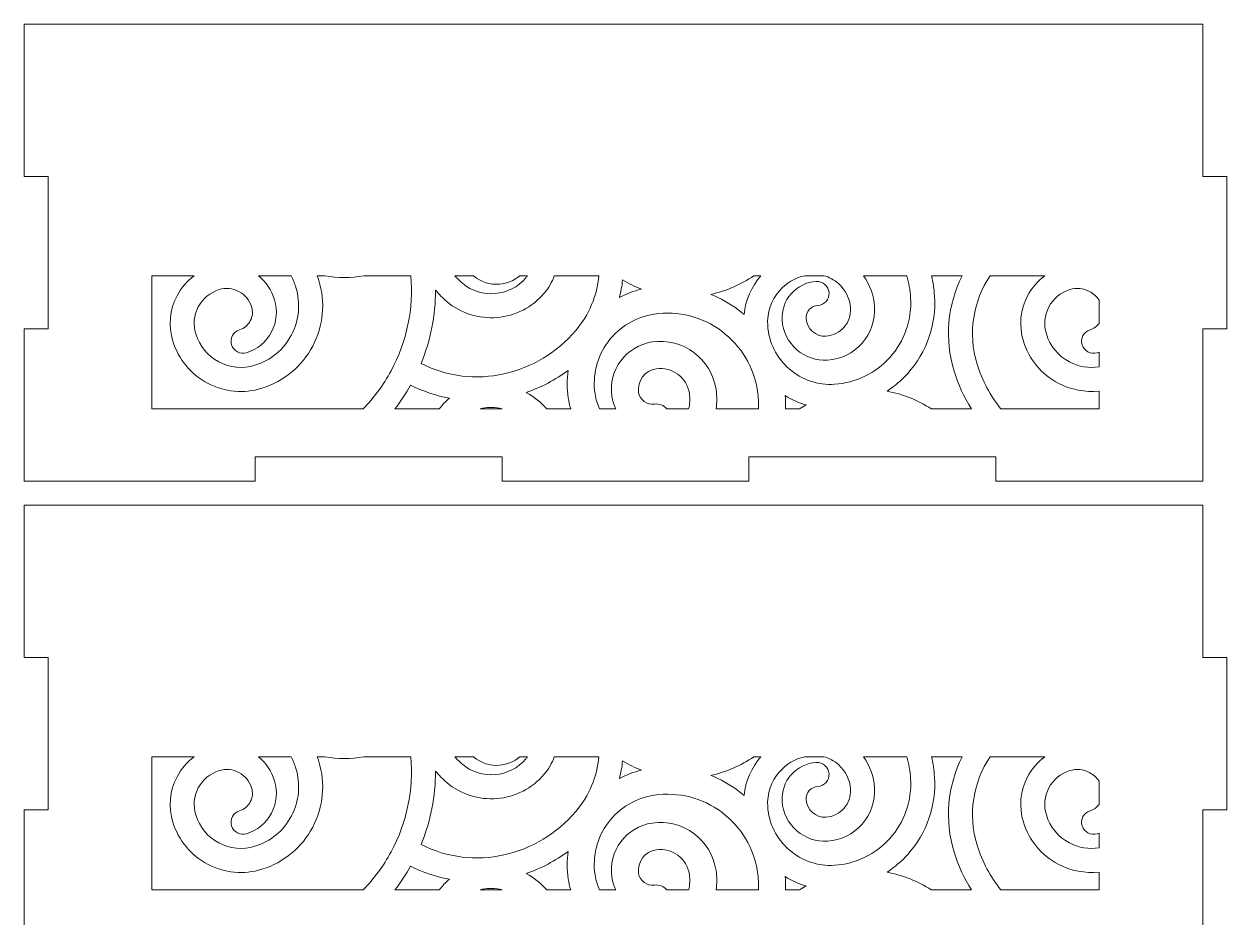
# Model space of a CAD drawing. Header units: millimetres. Extents: x 961 to 1271, y -165 to 165.
# Drawn here: x 1120.7 to 1270.7, y -6.5 to 105 of the extents above; entities that cross this region are included whole.
import ezdxf

# ---------------------------------------------------------------- set-up
doc = ezdxf.new("R2010")
doc.units = ezdxf.units.MM
doc.header["$MEASUREMENT"] = 0
doc.layers.add('Camada 1', color=7, linetype='Continuous')

msp = doc.modelspace()

# ---------------------------------------------------------------- linework, layer by layer
at = {"layer": 'Camada 1', "color": 250, "lineweight": 20}
for points, knots in [([(1180.3065, 48), (1180.3065, 48), (1211.1065, 48), (1211.1065, 48), (1211.1065, 48), (1211.1065, 48), (1211.1065, 51), (1211.1065, 51), (1211.1065, 51), (1211.1065, 51), (1241.9065, 51), (1241.9065, 51), (1241.9065, 51), (1241.9065, 51), (1241.9065, 48), (1241.9065, 48), (1241.9065, 48), (1241.9065, 48), (1267.7065, 48), (1267.7065, 48), (1267.7065, 48), (1267.7065, 48), (1267.7065, 67), (1267.7065, 67), (1267.7065, 67), (1267.7065, 67), (1270.7069, 67), (1270.7069, 67), (1270.7069, 67), (1270.7069, 67), (1270.7069, 86), (1270.7069, 86), (1270.7069, 86), (1270.7069, 86), (1267.7065, 86), (1267.7065, 86), (1267.7065, 86), (1267.7065, 86), (1267.7065, 105), (1267.7065, 105), (1267.7065, 105), (1267.7065, 105), (1120.7061, 105), (1120.7061, 105), (1120.7061, 105), (1120.7061, 105), (1120.7061, 86), (1120.7061, 86), (1120.7061, 86), (1120.7061, 86), (1123.7065, 86), (1123.7065, 86), (1123.7065, 86), (1123.7065, 86), (1123.7065, 67), (1123.7065, 67), (1123.7065, 67), (1123.7065, 67), (1120.7061, 67), (1120.7061, 67), (1120.7061, 67), (1120.7061, 67), (1120.7061, 48), (1120.7061, 48), (1120.7061, 48), (1120.7061, 48), (1149.5065, 48), (1149.5065, 48), (1149.5065, 48), (1149.5065, 48), (1149.5065, 51), (1149.5065, 51), (1149.5065, 51), (1149.5065, 51), (1180.3065, 51), (1180.3065, 51), (1180.3065, 51), (1180.3065, 51), (1180.3065, 48), (1180.3065, 48)], [0, 0, 0, 0, 0.04761905, 0.04761905, 0.04761905, 0.04761905, 0.0952381, 0.0952381, 0.0952381, 0.0952381, 0.14285714, 0.14285714, 0.14285714, 0.14285714, 0.19047619, 0.19047619, 0.19047619, 0.19047619, 0.23809524, 0.23809524, 0.23809524, 0.23809524, 0.28571429, 0.28571429, 0.28571429, 0.28571429, 0.33333333, 0.33333333, 0.33333333, 0.33333333, 0.38095238, 0.38095238, 0.38095238, 0.38095238, 0.42857143, 0.42857143, 0.42857143, 0.42857143, 0.47619048, 0.47619048, 0.47619048, 0.47619048, 0.52380952, 0.52380952, 0.52380952, 0.52380952, 0.57142857, 0.57142857, 0.57142857, 0.57142857, 0.61904762, 0.61904762, 0.61904762, 0.61904762, 0.66666667, 0.66666667, 0.66666667, 0.66666667, 0.71428571, 0.71428571, 0.71428571, 0.71428571, 0.76190476, 0.76190476, 0.76190476, 0.76190476, 0.80952381, 0.80952381, 0.80952381, 0.80952381, 0.85714286, 0.85714286, 0.85714286, 0.85714286, 0.9047619, 0.9047619, 0.9047619, 0.9047619, 1, 1, 1, 1]), ([(1158.2225, 73.6106), (1159.8209, 73.3132), (1161.4622, 73.3136), (1163.0676, 73.6106), (1163.0676, 73.6106), (1163.0676, 73.6106), (1168.9463, 73.6106), (1168.9463, 73.6106), (1168.9463, 73.6106), (1169.2983, 69.5232), (1168.4487, 65.3961), (1166.4738, 61.7421), (1166.4738, 61.7421), (1165.5256, 59.9877), (1164.349, 58.3955), (1162.9842, 57), (1162.9842, 57), (1162.9842, 57), (1136.6481, 57), (1136.6481, 57), (1136.6481, 57), (1136.6481, 57), (1136.6481, 73.6106), (1136.6481, 73.6106), (1136.6481, 73.6106), (1136.6481, 73.6106), (1141.9222, 73.6106), (1141.9222, 73.6106), (1141.9222, 73.6106), (1141.0411, 72.9577), (1140.3106, 72.1099), (1139.785, 71.1118), (1139.785, 71.1118), (1138.8622, 69.3597), (1138.6747, 67.3493), (1139.2582, 65.4568), (1139.2582, 65.4568), (1139.9582, 63.1866), (1141.4994, 61.3212), (1143.5992, 60.2098), (1143.5992, 60.2098), (1145.6962, 59.0999), (1148.1082, 58.8709), (1150.3753, 59.5718), (1150.3753, 59.5718), (1153.1168, 60.4195), (1155.3618, 62.2903), (1156.699, 64.8284), (1156.699, 64.8284), (1158.0361, 67.3665), (1158.3071, 70.2823), (1157.461, 73.0233), (1157.461, 73.0233), (1157.4001, 73.2205), (1157.3348, 73.4164), (1157.2649, 73.6106), (1157.2649, 73.6106), (1157.2649, 73.6106), (1158.2225, 73.6106), (1158.2225, 73.6106)], [0, 0, 0, 0, 0.0625, 0.0625, 0.0625, 0.0625, 0.125, 0.125, 0.125, 0.125, 0.1875, 0.1875, 0.1875, 0.1875, 0.25, 0.25, 0.25, 0.25, 0.3125, 0.3125, 0.3125, 0.3125, 0.375, 0.375, 0.375, 0.375, 0.4375, 0.4375, 0.4375, 0.4375, 0.5, 0.5, 0.5, 0.5, 0.5625, 0.5625, 0.5625, 0.5625, 0.625, 0.625, 0.625, 0.625, 0.6875, 0.6875, 0.6875, 0.6875, 0.75, 0.75, 0.75, 0.75, 0.8125, 0.8125, 0.8125, 0.8125, 0.875, 0.875, 0.875, 0.875, 1, 1, 1, 1]), ([(1154.0195, 73.6106), (1154.249, 73.1398), (1154.4437, 72.6481), (1154.6008, 72.1382), (1154.6008, 72.1382), (1155.2109, 70.158), (1155.0172, 68.059), (1154.0519, 66.2251), (1154.0519, 66.2251), (1153.0881, 64.394), (1151.467, 63.052), (1149.4913, 62.4395), (1149.4913, 62.4395), (1147.9871, 61.9731), (1146.391, 62.1223), (1144.999, 62.8584), (1144.999, 62.8584), (1143.6035, 63.5963), (1142.5844, 64.8338), (1142.1193, 66.3419), (1142.1193, 66.3419), (1141.7709, 67.4714), (1141.8814, 68.6688), (1142.4326, 69.7148), (1142.4326, 69.7148), (1142.9836, 70.7602), (1143.9058, 71.5229), (1145.034, 71.8728), (1145.034, 71.8728), (1145.8595, 72.1289), (1146.7342, 72.0466), (1147.4978, 71.6422), (1147.4978, 71.6422), (1148.264, 71.2363), (1148.823, 70.5598), (1149.0792, 69.7315), (1149.0792, 69.7315), (1149.2597, 69.1478), (1149.2028, 68.5276), (1148.9177, 67.9871), (1148.9177, 67.9871), (1148.6319, 67.4454), (1148.1532, 67.0477), (1147.5681, 66.8665), (1147.5681, 66.8665), (1146.7786, 66.6221), (1146.3364, 65.7816), (1146.5799, 64.9921), (1146.5799, 64.9921), (1146.8235, 64.2024), (1147.6619, 63.7582), (1148.4517, 64.0026), (1148.4517, 64.0026), (1149.8009, 64.4201), (1150.906, 65.3409), (1151.5646, 66.5899), (1151.5646, 66.5899), (1152.221, 67.8347), (1152.3549, 69.2726), (1151.9395, 70.6172), (1151.9395, 70.6172), (1151.5718, 71.8073), (1150.8737, 72.8401), (1149.9286, 73.6106), (1149.9286, 73.6106), (1149.9286, 73.6106), (1154.0195, 73.6106), (1154.0195, 73.6106)], [0, 0, 0, 0, 0.05555556, 0.05555556, 0.05555556, 0.05555556, 0.11111111, 0.11111111, 0.11111111, 0.11111111, 0.16666667, 0.16666667, 0.16666667, 0.16666667, 0.22222222, 0.22222222, 0.22222222, 0.22222222, 0.27777778, 0.27777778, 0.27777778, 0.27777778, 0.33333333, 0.33333333, 0.33333333, 0.33333333, 0.38888889, 0.38888889, 0.38888889, 0.38888889, 0.44444444, 0.44444444, 0.44444444, 0.44444444, 0.5, 0.5, 0.5, 0.5, 0.55555556, 0.55555556, 0.55555556, 0.55555556, 0.61111111, 0.61111111, 0.61111111, 0.61111111, 0.66666667, 0.66666667, 0.66666667, 0.66666667, 0.72222222, 0.72222222, 0.72222222, 0.72222222, 0.77777778, 0.77777778, 0.77777778, 0.77777778, 0.83333333, 0.83333333, 0.83333333, 0.83333333, 0.88888889, 0.88888889, 0.88888889, 0.88888889, 1, 1, 1, 1]), ([(1186.8314, 73.6106), (1186.8314, 73.6106), (1192.3853, 73.6106), (1192.3853, 73.6106), (1192.3853, 73.6106), (1192.1536, 71.1125), (1191.1654, 68.7492), (1189.512, 66.792), (1189.512, 66.792), (1184.7951, 61.2082), (1176.756, 59.2838), (1170.2182, 62.6648), (1170.2182, 62.6648), (1171.4045, 65.5644), (1172.0206, 68.6875), (1172.0203, 71.8182), (1172.0203, 71.8182), (1172.4417, 71.296), (1172.9137, 70.8149), (1173.4297, 70.3808), (1173.4297, 70.3808), (1175.1725, 68.9145), (1177.407, 68.2065), (1179.6759, 68.391), (1179.6759, 68.391), (1181.9701, 68.5775), (1184.0816, 69.6585), (1185.5678, 71.4176), (1185.5678, 71.4176), (1186.132, 72.0854), (1186.5519, 72.8295), (1186.8314, 73.6106)], [0, 0, 0, 0, 0.11111111, 0.11111111, 0.11111111, 0.11111111, 0.22222222, 0.22222222, 0.22222222, 0.22222222, 0.33333333, 0.33333333, 0.33333333, 0.33333333, 0.44444444, 0.44444444, 0.44444444, 0.44444444, 0.55555556, 0.55555556, 0.55555556, 0.55555556, 0.66666667, 0.66666667, 0.66666667, 0.66666667, 0.77777778, 0.77777778, 0.77777778, 0.77777778, 1, 1, 1, 1]), ([(1174.4309, 73.6106), (1174.4309, 73.6106), (1176.7482, 73.6106), (1176.7482, 73.6106), (1176.7482, 73.6106), (1176.7482, 73.6106), (1176.7943, 73.5708), (1176.7943, 73.5708), (1176.7943, 73.5708), (1177.6937, 72.8135), (1178.8397, 72.4512), (1180.0111, 72.5511), (1180.0111, 72.5511), (1180.9533, 72.6315), (1181.8273, 73.002), (1182.5285, 73.6106), (1182.5285, 73.6106), (1182.5285, 73.6106), (1183.4816, 73.6106), (1183.4816, 73.6106), (1183.4816, 73.6106), (1183.4173, 73.5207), (1183.349, 73.4327), (1183.2766, 73.3469), (1183.2766, 73.3469), (1181.2904, 70.9941), (1177.7184, 70.6865), (1175.3622, 72.6703), (1175.3622, 72.6703), (1175.0183, 72.9598), (1174.7079, 73.275), (1174.4309, 73.6106)], [0, 0, 0, 0, 0.11111111, 0.11111111, 0.11111111, 0.11111111, 0.22222222, 0.22222222, 0.22222222, 0.22222222, 0.33333333, 0.33333333, 0.33333333, 0.33333333, 0.44444444, 0.44444444, 0.44444444, 0.44444444, 0.55555556, 0.55555556, 0.55555556, 0.55555556, 0.66666667, 0.66666667, 0.66666667, 0.66666667, 0.77777778, 0.77777778, 0.77777778, 0.77777778, 1, 1, 1, 1]), ([(1206.3368, 71.2796), (1208.2707, 71.7008), (1210.0918, 72.4945), (1211.7045, 73.6106), (1211.7045, 73.6106), (1211.7045, 73.6106), (1212.5717, 73.6106), (1212.5717, 73.6106), (1212.5717, 73.6106), (1211.3966, 72.2331), (1210.677, 70.5574), (1210.4846, 68.7782), (1210.4846, 68.7782), (1210.237, 68.9891), (1209.9825, 69.192), (1209.7217, 69.3864), (1209.7217, 69.3864), (1208.6768, 70.165), (1207.5399, 70.8017), (1206.3368, 71.2796)], [0, 0, 0, 0, 0.16666667, 0.16666667, 0.16666667, 0.16666667, 0.33333333, 0.33333333, 0.33333333, 0.33333333, 0.5, 0.5, 0.5, 0.5, 0.66666667, 0.66666667, 0.66666667, 0.66666667, 1, 1, 1, 1]), ([(1218.0554, 73.6106), (1218.0554, 73.6106), (1220.4327, 73.6106), (1220.4327, 73.6106), (1220.4327, 73.6106), (1221.0982, 73.4356), (1221.7185, 73.1062), (1222.2506, 72.6377), (1222.2506, 72.6377), (1223.1501, 71.8457), (1223.6862, 70.7524), (1223.7637, 69.5567), (1223.7637, 69.5567), (1223.8206, 68.6806), (1223.5347, 67.8349), (1222.9556, 67.1748), (1222.9556, 67.1748), (1222.3773, 66.5157), (1221.5775, 66.1244), (1220.7027, 66.0692), (1220.7027, 66.0692), (1219.4259, 65.9887), (1218.313, 66.971), (1218.2301, 68.2469), (1218.2301, 68.2469), (1218.203, 68.6644), (1218.3417, 69.0647), (1218.6178, 69.3786), (1218.6178, 69.3786), (1218.8932, 69.6917), (1219.2692, 69.8795), (1219.6858, 69.9057), (1219.6858, 69.9057), (1220.5077, 69.9572), (1221.1379, 70.6729), (1221.0853, 71.4947), (1221.0853, 71.4947), (1221.0326, 72.3175), (1220.3191, 72.9489), (1219.4956, 72.897), (1219.4956, 72.897), (1218.2833, 72.8206), (1217.1695, 72.2746), (1216.3674, 71.3624), (1216.3674, 71.3624), (1215.5636, 70.4482), (1215.1637, 69.2705), (1215.2426, 68.0559), (1215.2426, 68.0559), (1215.3355, 66.6241), (1215.9969, 65.3008), (1217.0827, 64.3638), (1217.0827, 64.3638), (1218.1386, 63.4525), (1219.5021, 62.9906), (1220.8949, 63.079), (1220.8949, 63.079), (1222.5674, 63.1852), (1224.0988, 63.9368), (1225.2054, 65.1956), (1225.2054, 65.1956), (1226.3124, 66.4548), (1226.8604, 68.0758), (1226.7524, 69.7485), (1226.7524, 69.7485), (1226.6612, 71.16), (1226.1839, 72.4873), (1225.381, 73.6106), (1225.381, 73.6106), (1225.381, 73.6106), (1230.7826, 73.6106), (1230.7826, 73.6106), (1230.7826, 73.6106), (1231.0336, 72.726), (1231.1926, 71.8096), (1231.2532, 70.8742), (1231.2532, 70.8742), (1231.4306, 68.1368), (1230.5016, 65.4614), (1228.6703, 63.4202), (1228.6703, 63.4202), (1226.8902, 61.4361), (1224.4279, 60.2368), (1221.7664, 60.0687), (1221.7664, 60.0687), (1219.7049, 59.9385), (1217.6902, 60.6249), (1216.1314, 61.9786), (1216.1314, 61.9786), (1214.541, 63.3597), (1213.5743, 65.3012), (1213.4382, 67.4042), (1213.4382, 67.4042), (1213.3351, 68.9967), (1213.857, 70.5344), (1214.9098, 71.734), (1214.9098, 71.734), (1215.747, 72.6879), (1216.8413, 73.3355), (1218.0554, 73.6106)], [0, 0, 0, 0, 0.03846154, 0.03846154, 0.03846154, 0.03846154, 0.07692308, 0.07692308, 0.07692308, 0.07692308, 0.11538462, 0.11538462, 0.11538462, 0.11538462, 0.15384615, 0.15384615, 0.15384615, 0.15384615, 0.19230769, 0.19230769, 0.19230769, 0.19230769, 0.23076923, 0.23076923, 0.23076923, 0.23076923, 0.26923077, 0.26923077, 0.26923077, 0.26923077, 0.30769231, 0.30769231, 0.30769231, 0.30769231, 0.34615385, 0.34615385, 0.34615385, 0.34615385, 0.38461538, 0.38461538, 0.38461538, 0.38461538, 0.42307692, 0.42307692, 0.42307692, 0.42307692, 0.46153846, 0.46153846, 0.46153846, 0.46153846, 0.5, 0.5, 0.5, 0.5, 0.53846154, 0.53846154, 0.53846154, 0.53846154, 0.57692308, 0.57692308, 0.57692308, 0.57692308, 0.61538462, 0.61538462, 0.61538462, 0.61538462, 0.65384615, 0.65384615, 0.65384615, 0.65384615, 0.69230769, 0.69230769, 0.69230769, 0.69230769, 0.73076923, 0.73076923, 0.73076923, 0.73076923, 0.76923077, 0.76923077, 0.76923077, 0.76923077, 0.80769231, 0.80769231, 0.80769231, 0.80769231, 0.84615385, 0.84615385, 0.84615385, 0.84615385, 0.88461538, 0.88461538, 0.88461538, 0.88461538, 0.92307692, 0.92307692, 0.92307692, 0.92307692, 1, 1, 1, 1]), ([(1233.8719, 73.6106), (1233.8719, 73.6106), (1237.7047, 73.6106), (1237.7047, 73.6106), (1237.7047, 73.6106), (1235.8621, 69.9651), (1235.4564, 65.703), (1236.6923, 61.6944), (1236.6923, 61.6944), (1237.2047, 60.0325), (1237.9277, 58.4556), (1238.844, 57), (1238.844, 57), (1238.844, 57), (1233.8328, 57), (1233.8328, 57), (1233.8328, 57), (1232.161, 58.0936), (1230.2899, 58.8403), (1228.317, 59.1971), (1228.317, 59.1971), (1229.2735, 59.8252), (1230.1463, 60.5772), (1230.9113, 61.4323), (1230.9113, 61.4323), (1233.2724, 64.0713), (1234.4706, 67.5287), (1234.2418, 71.0635), (1234.2418, 71.0635), (1234.1859, 71.9262), (1234.0618, 72.7775), (1233.8719, 73.6106)], [0, 0, 0, 0, 0.11111111, 0.11111111, 0.11111111, 0.11111111, 0.22222222, 0.22222222, 0.22222222, 0.22222222, 0.33333333, 0.33333333, 0.33333333, 0.33333333, 0.44444444, 0.44444444, 0.44444444, 0.44444444, 0.55555556, 0.55555556, 0.55555556, 0.55555556, 0.66666667, 0.66666667, 0.66666667, 0.66666667, 0.77777778, 0.77777778, 0.77777778, 0.77777778, 1, 1, 1, 1]), ([(1239.5536, 62.5793), (1238.3599, 66.4517), (1239.0764, 70.4718), (1241.167, 73.6106), (1241.167, 73.6106), (1241.167, 73.6106), (1247.9877, 73.6106), (1247.9877, 73.6106), (1247.9877, 73.6106), (1247.1066, 72.9577), (1246.3761, 72.1099), (1245.8505, 71.1118), (1245.8505, 71.1118), (1244.9278, 69.3597), (1244.74, 67.3492), (1245.3234, 65.4568), (1245.3234, 65.4568), (1246.0234, 63.1864), (1247.5648, 61.3212), (1249.6647, 60.2098), (1249.6647, 60.2098), (1251.2508, 59.3703), (1253.0172, 59.0349), (1254.7648, 59.2246), (1254.7648, 59.2246), (1254.7648, 59.2246), (1254.7648, 57), (1254.7648, 57), (1254.7648, 57), (1254.7648, 57), (1242.5227, 57), (1242.5227, 57), (1242.5227, 57), (1241.2003, 58.6293), (1240.1902, 60.5141), (1239.5536, 62.5793)], [0, 0, 0, 0, 0.1, 0.1, 0.1, 0.1, 0.2, 0.2, 0.2, 0.2, 0.3, 0.3, 0.3, 0.3, 0.4, 0.4, 0.4, 0.4, 0.5, 0.5, 0.5, 0.5, 0.6, 0.6, 0.6, 0.6, 0.7, 0.7, 0.7, 0.7, 0.8, 0.8, 0.8, 0.8, 1, 1, 1, 1]), ([(1195.3433, 73.0837), (1196.0932, 72.6318), (1196.8798, 72.247), (1197.6947, 71.9332), (1197.6947, 71.9332), (1196.7383, 71.7018), (1195.8148, 71.3563), (1194.9434, 70.9014), (1194.9434, 70.9014), (1195.1295, 71.6179), (1195.2631, 72.3473), (1195.3433, 73.0837)], [0, 0, 0, 0, 0.25, 0.25, 0.25, 0.25, 0.5, 0.5, 0.5, 0.5, 1, 1, 1, 1]), ([(1248.4982, 69.7148), (1249.0493, 70.7602), (1249.9711, 71.5229), (1251.0994, 71.8728), (1251.0994, 71.8728), (1251.9249, 72.1289), (1252.7996, 72.0466), (1253.5633, 71.6421), (1253.5633, 71.6421), (1254.0593, 71.3794), (1254.4685, 71.0032), (1254.7648, 70.5459), (1254.7648, 70.5459), (1254.7648, 70.5459), (1254.7648, 67.6479), (1254.7648, 67.6479), (1254.7648, 67.6479), (1254.4791, 67.2792), (1254.0887, 67.0074), (1253.6336, 66.8665), (1253.6336, 66.8665), (1252.8439, 66.6221), (1252.4018, 65.7817), (1252.6454, 64.9921), (1252.6454, 64.9921), (1252.8891, 64.2023), (1253.7274, 63.7582), (1254.5173, 64.0026), (1254.5173, 64.0026), (1254.5173, 64.0026), (1254.7648, 64.0858), (1254.7648, 64.0858), (1254.7648, 64.0858), (1254.7648, 64.0858), (1254.7648, 62.2519), (1254.7648, 62.2519), (1254.7648, 62.2519), (1253.5034, 62.0429), (1252.2143, 62.2505), (1251.0646, 62.8584), (1251.0646, 62.8584), (1249.669, 63.5964), (1248.65, 64.8337), (1248.1848, 66.3419), (1248.1848, 66.3419), (1247.8364, 67.4715), (1247.9469, 68.6688), (1248.4982, 69.7148)], [0, 0, 0, 0, 0.07692308, 0.07692308, 0.07692308, 0.07692308, 0.15384615, 0.15384615, 0.15384615, 0.15384615, 0.23076923, 0.23076923, 0.23076923, 0.23076923, 0.30769231, 0.30769231, 0.30769231, 0.30769231, 0.38461538, 0.38461538, 0.38461538, 0.38461538, 0.46153846, 0.46153846, 0.46153846, 0.46153846, 0.53846154, 0.53846154, 0.53846154, 0.53846154, 0.61538462, 0.61538462, 0.61538462, 0.61538462, 0.69230769, 0.69230769, 0.69230769, 0.69230769, 0.76923077, 0.76923077, 0.76923077, 0.76923077, 0.84615385, 0.84615385, 0.84615385, 0.84615385, 1, 1, 1, 1]), ([(1199.2872, 68.8108), (1202.2876, 69.2514), (1205.2786, 68.4929), (1207.7094, 66.68), (1207.7094, 66.68), (1210.1414, 64.8661), (1211.722, 62.2118), (1212.1609, 59.2098), (1212.1609, 59.2098), (1212.269, 58.4705), (1212.3156, 57.7324), (1212.3044, 57), (1212.3044, 57), (1212.3044, 57), (1207.007, 57), (1207.007, 57), (1207.007, 57), (1207.1187, 57.778), (1207.1219, 58.5843), (1207.0024, 59.4001), (1207.0024, 59.4001), (1206.4412, 63.2317), (1202.8701, 65.9047), (1199.0352, 65.3413), (1199.0352, 65.3413), (1195.7828, 64.8634), (1193.5306, 61.8244), (1194.0063, 58.5737), (1194.0063, 58.5737), (1194.0877, 58.0176), (1194.2563, 57.4878), (1194.5031, 57), (1194.5031, 57), (1194.5031, 57), (1192.4668, 57), (1192.4668, 57), (1192.4668, 57), (1192.1944, 57.579), (1192.0012, 58.2065), (1191.904, 58.8708), (1191.904, 58.8708), (1191.5655, 61.1841), (1192.1469, 63.4951), (1193.5416, 65.3714), (1193.5416, 65.3714), (1194.9365, 67.2481), (1196.9731, 68.471), (1199.2872, 68.8108)], [0, 0, 0, 0, 0.07692308, 0.07692308, 0.07692308, 0.07692308, 0.15384615, 0.15384615, 0.15384615, 0.15384615, 0.23076923, 0.23076923, 0.23076923, 0.23076923, 0.30769231, 0.30769231, 0.30769231, 0.30769231, 0.38461538, 0.38461538, 0.38461538, 0.38461538, 0.46153846, 0.46153846, 0.46153846, 0.46153846, 0.53846154, 0.53846154, 0.53846154, 0.53846154, 0.61538462, 0.61538462, 0.61538462, 0.61538462, 0.69230769, 0.69230769, 0.69230769, 0.69230769, 0.76923077, 0.76923077, 0.76923077, 0.76923077, 0.84615385, 0.84615385, 0.84615385, 0.84615385, 1, 1, 1, 1]), ([(1188.5524, 61.8063), (1188.3979, 60.6722), (1188.4055, 59.5193), (1188.5719, 58.3827), (1188.5719, 58.3827), (1188.6411, 57.9102), (1188.743, 57.4485), (1188.8751, 57), (1188.8751, 57), (1188.8751, 57), (1185.8928, 57), (1185.8928, 57), (1185.8928, 57), (1185.1575, 57.8238), (1184.2905, 58.5141), (1183.3218, 59.0445), (1183.3218, 59.0445), (1185.1962, 59.6905), (1186.9615, 60.6234), (1188.5524, 61.8063)], [0, 0, 0, 0, 0.16666667, 0.16666667, 0.16666667, 0.16666667, 0.33333333, 0.33333333, 0.33333333, 0.33333333, 0.5, 0.5, 0.5, 0.5, 0.66666667, 0.66666667, 0.66666667, 0.66666667, 1, 1, 1, 1]), ([(1199.5241, 62.005), (1201.5193, 62.2977), (1203.3787, 60.9048), (1203.67, 58.9112), (1203.67, 58.9112), (1203.7659, 58.2549), (1203.7287, 57.6086), (1203.5793, 57), (1203.5793, 57), (1203.5793, 57), (1200.848, 57), (1200.848, 57), (1200.848, 57), (1200.4852, 57.4399), (1199.9084, 57.6847), (1199.3021, 57.5951), (1199.3021, 57.5951), (1198.8447, 57.5276), (1198.3906, 57.6438), (1198.0198, 57.9197), (1198.0198, 57.9197), (1197.6465, 58.1974), (1197.4068, 58.6023), (1197.3395, 59.0625), (1197.3395, 59.0625), (1197.1331, 60.4741), (1198.1108, 61.7977), (1199.5241, 62.005)], [0, 0, 0, 0, 0.125, 0.125, 0.125, 0.125, 0.25, 0.25, 0.25, 0.25, 0.375, 0.375, 0.375, 0.375, 0.5, 0.5, 0.5, 0.5, 0.625, 0.625, 0.625, 0.625, 0.75, 0.75, 0.75, 0.75, 1, 1, 1, 1]), ([(1168.9145, 59.9673), (1170.4384, 59.1889), (1172.0627, 58.6368), (1173.7408, 58.3202), (1173.7408, 58.3202), (1173.2683, 57.926), (1172.8462, 57.4832), (1172.4794, 57), (1172.4794, 57), (1172.4794, 57), (1166.9481, 57), (1166.9481, 57), (1166.9481, 57), (1167.6749, 57.9392), (1168.3326, 58.9315), (1168.9145, 59.9673)], [0, 0, 0, 0, 0.2, 0.2, 0.2, 0.2, 0.4, 0.4, 0.4, 0.4, 0.6, 0.6, 0.6, 0.6, 1, 1, 1, 1]), ([(1215.6767, 57), (1215.6841, 57.5525), (1215.6647, 58.1052), (1215.6173, 58.6558), (1215.6173, 58.6558), (1216.4318, 58.1554), (1217.3083, 57.7645), (1218.2244, 57.4945), (1218.2244, 57.4945), (1217.9483, 57.3382), (1217.6775, 57.1733), (1217.4123, 57), (1217.4123, 57), (1217.4123, 57), (1215.6767, 57), (1215.6767, 57)], [0, 0, 0, 0, 0.2, 0.2, 0.2, 0.2, 0.4, 0.4, 0.4, 0.4, 0.6, 0.6, 0.6, 0.6, 1, 1, 1, 1]), ([(1177.5661, 57), (1178.3466, 57.2212), (1179.1754, 57.2534), (1179.988, 57.0835), (1179.988, 57.0835), (1180.1067, 57.0587), (1180.2243, 57.0308), (1180.3407, 57), (1180.3407, 57), (1180.3407, 57), (1177.5661, 57), (1177.5661, 57)], [0, 0, 0, 0, 0.25, 0.25, 0.25, 0.25, 0.5, 0.5, 0.5, 0.5, 1, 1, 1, 1]), ([(1211.1065, -9), (1211.1065, -9), (1241.9065, -9), (1241.9065, -9), (1241.9065, -9), (1241.9065, -9), (1241.9065, -12), (1241.9065, -12), (1241.9065, -12), (1241.9065, -12), (1267.7065, -12), (1267.7065, -12), (1267.7065, -12), (1267.7065, -12), (1267.7065, 7), (1267.7065, 7), (1267.7065, 7), (1267.7065, 7), (1270.7069, 7), (1270.7069, 7), (1270.7069, 7), (1270.7069, 7), (1270.7069, 26), (1270.7069, 26), (1270.7069, 26), (1270.7069, 26), (1267.7065, 26), (1267.7065, 26), (1267.7065, 26), (1267.7065, 26), (1267.7065, 45), (1267.7065, 45), (1267.7065, 45), (1267.7065, 45), (1120.7061, 45), (1120.7061, 45), (1120.7061, 45), (1120.7061, 45), (1120.7061, 26), (1120.7061, 26), (1120.7061, 26), (1120.7061, 26), (1123.7065, 26), (1123.7065, 26), (1123.7065, 26), (1123.7065, 26), (1123.7065, 7), (1123.7065, 7), (1123.7065, 7), (1123.7065, 7), (1120.7061, 7), (1120.7061, 7), (1120.7061, 7), (1120.7061, 7), (1120.7061, -12), (1120.7061, -12), (1120.7061, -12), (1120.7061, -12), (1149.5065, -12), (1149.5065, -12), (1149.5065, -12), (1149.5065, -12), (1149.5065, -9), (1149.5065, -9), (1149.5065, -9), (1149.5065, -9), (1180.3065, -9), (1180.3065, -9), (1180.3065, -9), (1180.3065, -9), (1180.3065, -12), (1180.3065, -12), (1180.3065, -12), (1180.3065, -12), (1211.1065, -12), (1211.1065, -12), (1211.1065, -12), (1211.1065, -12), (1211.1065, -9), (1211.1065, -9)], [0, 0, 0, 0, 0.04761905, 0.04761905, 0.04761905, 0.04761905, 0.0952381, 0.0952381, 0.0952381, 0.0952381, 0.14285714, 0.14285714, 0.14285714, 0.14285714, 0.19047619, 0.19047619, 0.19047619, 0.19047619, 0.23809524, 0.23809524, 0.23809524, 0.23809524, 0.28571429, 0.28571429, 0.28571429, 0.28571429, 0.33333333, 0.33333333, 0.33333333, 0.33333333, 0.38095238, 0.38095238, 0.38095238, 0.38095238, 0.42857143, 0.42857143, 0.42857143, 0.42857143, 0.47619048, 0.47619048, 0.47619048, 0.47619048, 0.52380952, 0.52380952, 0.52380952, 0.52380952, 0.57142857, 0.57142857, 0.57142857, 0.57142857, 0.61904762, 0.61904762, 0.61904762, 0.61904762, 0.66666667, 0.66666667, 0.66666667, 0.66666667, 0.71428571, 0.71428571, 0.71428571, 0.71428571, 0.76190476, 0.76190476, 0.76190476, 0.76190476, 0.80952381, 0.80952381, 0.80952381, 0.80952381, 0.85714286, 0.85714286, 0.85714286, 0.85714286, 0.9047619, 0.9047619, 0.9047619, 0.9047619, 1, 1, 1, 1]), ([(1157.2649, 13.6106), (1157.2649, 13.6106), (1158.2225, 13.6106), (1158.2225, 13.6106), (1158.2225, 13.6106), (1159.8209, 13.3132), (1161.4622, 13.3136), (1163.0676, 13.6106), (1163.0676, 13.6106), (1163.0676, 13.6106), (1168.9463, 13.6106), (1168.9463, 13.6106), (1168.9463, 13.6106), (1169.2983, 9.5232), (1168.4487, 5.3961), (1166.4738, 1.7421), (1166.4738, 1.7421), (1165.5256, -0.0123), (1164.349, -1.6045), (1162.9842, -3), (1162.9842, -3), (1162.9842, -3), (1136.6481, -3), (1136.6481, -3), (1136.6481, -3), (1136.6481, -3), (1136.6481, 13.6106), (1136.6481, 13.6106), (1136.6481, 13.6106), (1136.6481, 13.6106), (1141.9222, 13.6106), (1141.9222, 13.6106), (1141.9222, 13.6106), (1141.0411, 12.9577), (1140.3106, 12.1099), (1139.785, 11.1118), (1139.785, 11.1118), (1138.8622, 9.3597), (1138.6747, 7.3493), (1139.2582, 5.4568), (1139.2582, 5.4568), (1139.9582, 3.1866), (1141.4994, 1.3212), (1143.5992, 0.2098), (1143.5992, 0.2098), (1145.6962, -0.9001), (1148.1082, -1.1291), (1150.3753, -0.4282), (1150.3753, -0.4282), (1153.1168, 0.4195), (1155.3618, 2.2903), (1156.699, 4.8284), (1156.699, 4.8284), (1158.0361, 7.3665), (1158.3071, 10.2823), (1157.461, 13.0233), (1157.461, 13.0233), (1157.4001, 13.2205), (1157.3348, 13.4164), (1157.2649, 13.6106)], [0, 0, 0, 0, 0.0625, 0.0625, 0.0625, 0.0625, 0.125, 0.125, 0.125, 0.125, 0.1875, 0.1875, 0.1875, 0.1875, 0.25, 0.25, 0.25, 0.25, 0.3125, 0.3125, 0.3125, 0.3125, 0.375, 0.375, 0.375, 0.375, 0.4375, 0.4375, 0.4375, 0.4375, 0.5, 0.5, 0.5, 0.5, 0.5625, 0.5625, 0.5625, 0.5625, 0.625, 0.625, 0.625, 0.625, 0.6875, 0.6875, 0.6875, 0.6875, 0.75, 0.75, 0.75, 0.75, 0.8125, 0.8125, 0.8125, 0.8125, 0.875, 0.875, 0.875, 0.875, 1, 1, 1, 1]), ([(1154.0195, 13.6106), (1154.249, 13.1398), (1154.4437, 12.6481), (1154.6008, 12.1382), (1154.6008, 12.1382), (1155.2109, 10.158), (1155.0172, 8.059), (1154.0519, 6.2251), (1154.0519, 6.2251), (1153.0881, 4.394), (1151.467, 3.052), (1149.4913, 2.4395), (1149.4913, 2.4395), (1147.9871, 1.9731), (1146.391, 2.1223), (1144.999, 2.8584), (1144.999, 2.8584), (1143.6035, 3.5963), (1142.5844, 4.8338), (1142.1193, 6.3419), (1142.1193, 6.3419), (1141.7709, 7.4714), (1141.8814, 8.6688), (1142.4326, 9.7148), (1142.4326, 9.7148), (1142.9836, 10.7602), (1143.9058, 11.5229), (1145.034, 11.8728), (1145.034, 11.8728), (1145.8595, 12.1289), (1146.7342, 12.0466), (1147.4978, 11.6422), (1147.4978, 11.6422), (1148.264, 11.2363), (1148.823, 10.5598), (1149.0792, 9.7315), (1149.0792, 9.7315), (1149.2597, 9.1478), (1149.2028, 8.5276), (1148.9177, 7.9871), (1148.9177, 7.9871), (1148.6319, 7.4454), (1148.1532, 7.0477), (1147.5681, 6.8665), (1147.5681, 6.8665), (1146.7786, 6.6221), (1146.3364, 5.7816), (1146.5799, 4.9921), (1146.5799, 4.9921), (1146.8235, 4.2024), (1147.6619, 3.7582), (1148.4517, 4.0026), (1148.4517, 4.0026), (1149.8009, 4.4201), (1150.906, 5.3409), (1151.5646, 6.5899), (1151.5646, 6.5899), (1152.221, 7.8347), (1152.3549, 9.2726), (1151.9395, 10.6172), (1151.9395, 10.6172), (1151.5718, 11.8073), (1150.8737, 12.8401), (1149.9286, 13.6106), (1149.9286, 13.6106), (1149.9286, 13.6106), (1154.0195, 13.6106), (1154.0195, 13.6106)], [0, 0, 0, 0, 0.05555556, 0.05555556, 0.05555556, 0.05555556, 0.11111111, 0.11111111, 0.11111111, 0.11111111, 0.16666667, 0.16666667, 0.16666667, 0.16666667, 0.22222222, 0.22222222, 0.22222222, 0.22222222, 0.27777778, 0.27777778, 0.27777778, 0.27777778, 0.33333333, 0.33333333, 0.33333333, 0.33333333, 0.38888889, 0.38888889, 0.38888889, 0.38888889, 0.44444444, 0.44444444, 0.44444444, 0.44444444, 0.5, 0.5, 0.5, 0.5, 0.55555556, 0.55555556, 0.55555556, 0.55555556, 0.61111111, 0.61111111, 0.61111111, 0.61111111, 0.66666667, 0.66666667, 0.66666667, 0.66666667, 0.72222222, 0.72222222, 0.72222222, 0.72222222, 0.77777778, 0.77777778, 0.77777778, 0.77777778, 0.83333333, 0.83333333, 0.83333333, 0.83333333, 0.88888889, 0.88888889, 0.88888889, 0.88888889, 1, 1, 1, 1]), ([(1186.8314, 13.6106), (1186.8314, 13.6106), (1192.3853, 13.6106), (1192.3853, 13.6106), (1192.3853, 13.6106), (1192.1536, 11.1125), (1191.1654, 8.7492), (1189.512, 6.792), (1189.512, 6.792), (1184.7951, 1.2082), (1176.756, -0.7162), (1170.2182, 2.6648), (1170.2182, 2.6648), (1171.4045, 5.5644), (1172.0206, 8.6875), (1172.0203, 11.8182), (1172.0203, 11.8182), (1172.4417, 11.296), (1172.9137, 10.8149), (1173.4297, 10.3808), (1173.4297, 10.3808), (1175.1725, 8.9145), (1177.407, 8.2065), (1179.6759, 8.391), (1179.6759, 8.391), (1181.9701, 8.5775), (1184.0816, 9.6585), (1185.5678, 11.4176), (1185.5678, 11.4176), (1186.132, 12.0854), (1186.5519, 12.8295), (1186.8314, 13.6106)], [0, 0, 0, 0, 0.11111111, 0.11111111, 0.11111111, 0.11111111, 0.22222222, 0.22222222, 0.22222222, 0.22222222, 0.33333333, 0.33333333, 0.33333333, 0.33333333, 0.44444444, 0.44444444, 0.44444444, 0.44444444, 0.55555556, 0.55555556, 0.55555556, 0.55555556, 0.66666667, 0.66666667, 0.66666667, 0.66666667, 0.77777778, 0.77777778, 0.77777778, 0.77777778, 1, 1, 1, 1]), ([(1174.4309, 13.6106), (1174.4309, 13.6106), (1176.7482, 13.6106), (1176.7482, 13.6106), (1176.7482, 13.6106), (1176.7482, 13.6106), (1176.7943, 13.5708), (1176.7943, 13.5708), (1176.7943, 13.5708), (1177.6937, 12.8135), (1178.8397, 12.4512), (1180.0111, 12.5511), (1180.0111, 12.5511), (1180.9533, 12.6315), (1181.8273, 13.002), (1182.5285, 13.6106), (1182.5285, 13.6106), (1182.5285, 13.6106), (1183.4816, 13.6106), (1183.4816, 13.6106), (1183.4816, 13.6106), (1183.4173, 13.5207), (1183.349, 13.4327), (1183.2766, 13.3469), (1183.2766, 13.3469), (1181.2904, 10.9941), (1177.7184, 10.6865), (1175.3622, 12.6703), (1175.3622, 12.6703), (1175.0183, 12.9598), (1174.7079, 13.275), (1174.4309, 13.6106)], [0, 0, 0, 0, 0.11111111, 0.11111111, 0.11111111, 0.11111111, 0.22222222, 0.22222222, 0.22222222, 0.22222222, 0.33333333, 0.33333333, 0.33333333, 0.33333333, 0.44444444, 0.44444444, 0.44444444, 0.44444444, 0.55555556, 0.55555556, 0.55555556, 0.55555556, 0.66666667, 0.66666667, 0.66666667, 0.66666667, 0.77777778, 0.77777778, 0.77777778, 0.77777778, 1, 1, 1, 1]), ([(1206.3368, 11.2796), (1208.2707, 11.7008), (1210.0918, 12.4945), (1211.7045, 13.6106), (1211.7045, 13.6106), (1211.7045, 13.6106), (1212.5717, 13.6106), (1212.5717, 13.6106), (1212.5717, 13.6106), (1211.3966, 12.2331), (1210.677, 10.5574), (1210.4846, 8.7782), (1210.4846, 8.7782), (1210.237, 8.9891), (1209.9825, 9.192), (1209.7217, 9.3864), (1209.7217, 9.3864), (1208.6768, 10.165), (1207.5399, 10.8017), (1206.3368, 11.2796)], [0, 0, 0, 0, 0.16666667, 0.16666667, 0.16666667, 0.16666667, 0.33333333, 0.33333333, 0.33333333, 0.33333333, 0.5, 0.5, 0.5, 0.5, 0.66666667, 0.66666667, 0.66666667, 0.66666667, 1, 1, 1, 1]), ([(1218.0554, 13.6106), (1218.0554, 13.6106), (1220.4327, 13.6106), (1220.4327, 13.6106), (1220.4327, 13.6106), (1221.0982, 13.4356), (1221.7185, 13.1062), (1222.2506, 12.6377), (1222.2506, 12.6377), (1223.1501, 11.8457), (1223.6862, 10.7524), (1223.7637, 9.5567), (1223.7637, 9.5567), (1223.8206, 8.6806), (1223.5347, 7.8349), (1222.9556, 7.1748), (1222.9556, 7.1748), (1222.3773, 6.5157), (1221.5775, 6.1244), (1220.7027, 6.0692), (1220.7027, 6.0692), (1219.4259, 5.9887), (1218.313, 6.971), (1218.2301, 8.2469), (1218.2301, 8.2469), (1218.203, 8.6644), (1218.3417, 9.0647), (1218.6178, 9.3786), (1218.6178, 9.3786), (1218.8932, 9.6917), (1219.2692, 9.8795), (1219.6858, 9.9057), (1219.6858, 9.9057), (1220.5077, 9.9572), (1221.1379, 10.6729), (1221.0853, 11.4947), (1221.0853, 11.4947), (1221.0326, 12.3175), (1220.3191, 12.9489), (1219.4956, 12.897), (1219.4956, 12.897), (1218.2833, 12.8206), (1217.1695, 12.2746), (1216.3674, 11.3624), (1216.3674, 11.3624), (1215.5636, 10.4482), (1215.1637, 9.2705), (1215.2426, 8.0559), (1215.2426, 8.0559), (1215.3355, 6.6241), (1215.9969, 5.3008), (1217.0827, 4.3638), (1217.0827, 4.3638), (1218.1386, 3.4525), (1219.5021, 2.9906), (1220.8949, 3.079), (1220.8949, 3.079), (1222.5674, 3.1852), (1224.0988, 3.9368), (1225.2054, 5.1956), (1225.2054, 5.1956), (1226.3124, 6.4548), (1226.8604, 8.0758), (1226.7524, 9.7485), (1226.7524, 9.7485), (1226.6612, 11.16), (1226.1839, 12.4873), (1225.381, 13.6106), (1225.381, 13.6106), (1225.381, 13.6106), (1230.7826, 13.6106), (1230.7826, 13.6106), (1230.7826, 13.6106), (1231.0336, 12.726), (1231.1926, 11.8096), (1231.2532, 10.8742), (1231.2532, 10.8742), (1231.4306, 8.1368), (1230.5016, 5.4614), (1228.6703, 3.4202), (1228.6703, 3.4202), (1226.8902, 1.4361), (1224.4279, 0.2368), (1221.7664, 0.0687), (1221.7664, 0.0687), (1219.7049, -0.0615), (1217.6902, 0.6249), (1216.1314, 1.9786), (1216.1314, 1.9786), (1214.541, 3.3597), (1213.5743, 5.3012), (1213.4382, 7.4042), (1213.4382, 7.4042), (1213.3351, 8.9967), (1213.857, 10.5344), (1214.9098, 11.734), (1214.9098, 11.734), (1215.747, 12.6879), (1216.8413, 13.3355), (1218.0554, 13.6106)], [0, 0, 0, 0, 0.03846154, 0.03846154, 0.03846154, 0.03846154, 0.07692308, 0.07692308, 0.07692308, 0.07692308, 0.11538462, 0.11538462, 0.11538462, 0.11538462, 0.15384615, 0.15384615, 0.15384615, 0.15384615, 0.19230769, 0.19230769, 0.19230769, 0.19230769, 0.23076923, 0.23076923, 0.23076923, 0.23076923, 0.26923077, 0.26923077, 0.26923077, 0.26923077, 0.30769231, 0.30769231, 0.30769231, 0.30769231, 0.34615385, 0.34615385, 0.34615385, 0.34615385, 0.38461538, 0.38461538, 0.38461538, 0.38461538, 0.42307692, 0.42307692, 0.42307692, 0.42307692, 0.46153846, 0.46153846, 0.46153846, 0.46153846, 0.5, 0.5, 0.5, 0.5, 0.53846154, 0.53846154, 0.53846154, 0.53846154, 0.57692308, 0.57692308, 0.57692308, 0.57692308, 0.61538462, 0.61538462, 0.61538462, 0.61538462, 0.65384615, 0.65384615, 0.65384615, 0.65384615, 0.69230769, 0.69230769, 0.69230769, 0.69230769, 0.73076923, 0.73076923, 0.73076923, 0.73076923, 0.76923077, 0.76923077, 0.76923077, 0.76923077, 0.80769231, 0.80769231, 0.80769231, 0.80769231, 0.84615385, 0.84615385, 0.84615385, 0.84615385, 0.88461538, 0.88461538, 0.88461538, 0.88461538, 0.92307692, 0.92307692, 0.92307692, 0.92307692, 1, 1, 1, 1]), ([(1233.8719, 13.6106), (1233.8719, 13.6106), (1237.7047, 13.6106), (1237.7047, 13.6106), (1237.7047, 13.6106), (1235.8621, 9.9651), (1235.4564, 5.703), (1236.6923, 1.6944), (1236.6923, 1.6944), (1237.2047, 0.0325), (1237.9277, -1.5444), (1238.844, -3), (1238.844, -3), (1238.844, -3), (1233.8328, -3), (1233.8328, -3), (1233.8328, -3), (1232.161, -1.9064), (1230.2899, -1.1597), (1228.317, -0.8029), (1228.317, -0.8029), (1229.2735, -0.1748), (1230.1463, 0.5772), (1230.9113, 1.4323), (1230.9113, 1.4323), (1233.2724, 4.0713), (1234.4706, 7.5287), (1234.2418, 11.0635), (1234.2418, 11.0635), (1234.1859, 11.9262), (1234.0618, 12.7775), (1233.8719, 13.6106)], [0, 0, 0, 0, 0.11111111, 0.11111111, 0.11111111, 0.11111111, 0.22222222, 0.22222222, 0.22222222, 0.22222222, 0.33333333, 0.33333333, 0.33333333, 0.33333333, 0.44444444, 0.44444444, 0.44444444, 0.44444444, 0.55555556, 0.55555556, 0.55555556, 0.55555556, 0.66666667, 0.66666667, 0.66666667, 0.66666667, 0.77777778, 0.77777778, 0.77777778, 0.77777778, 1, 1, 1, 1]), ([(1239.5536, 2.5793), (1238.3599, 6.4517), (1239.0764, 10.4718), (1241.167, 13.6106), (1241.167, 13.6106), (1241.167, 13.6106), (1247.9877, 13.6106), (1247.9877, 13.6106), (1247.9877, 13.6106), (1247.1066, 12.9577), (1246.3761, 12.1099), (1245.8505, 11.1118), (1245.8505, 11.1118), (1244.9278, 9.3597), (1244.74, 7.3492), (1245.3234, 5.4568), (1245.3234, 5.4568), (1246.0234, 3.1864), (1247.5648, 1.3212), (1249.6647, 0.2098), (1249.6647, 0.2098), (1251.2508, -0.6297), (1253.0172, -0.9651), (1254.7648, -0.7754), (1254.7648, -0.7754), (1254.7648, -0.7754), (1254.7648, -3), (1254.7648, -3), (1254.7648, -3), (1254.7648, -3), (1242.5227, -3), (1242.5227, -3), (1242.5227, -3), (1241.2003, -1.3707), (1240.1902, 0.5141), (1239.5536, 2.5793)], [0, 0, 0, 0, 0.1, 0.1, 0.1, 0.1, 0.2, 0.2, 0.2, 0.2, 0.3, 0.3, 0.3, 0.3, 0.4, 0.4, 0.4, 0.4, 0.5, 0.5, 0.5, 0.5, 0.6, 0.6, 0.6, 0.6, 0.7, 0.7, 0.7, 0.7, 0.8, 0.8, 0.8, 0.8, 1, 1, 1, 1]), ([(1195.3433, 13.0837), (1196.0932, 12.6318), (1196.8798, 12.247), (1197.6947, 11.9332), (1197.6947, 11.9332), (1196.7383, 11.7018), (1195.8148, 11.3563), (1194.9434, 10.9014), (1194.9434, 10.9014), (1195.1295, 11.6179), (1195.2631, 12.3473), (1195.3433, 13.0837)], [0, 0, 0, 0, 0.25, 0.25, 0.25, 0.25, 0.5, 0.5, 0.5, 0.5, 1, 1, 1, 1]), ([(1248.4982, 9.7148), (1249.0493, 10.7602), (1249.9711, 11.5229), (1251.0994, 11.8728), (1251.0994, 11.8728), (1251.9249, 12.1289), (1252.7996, 12.0466), (1253.5633, 11.6421), (1253.5633, 11.6421), (1254.0593, 11.3794), (1254.4685, 11.0032), (1254.7648, 10.5459), (1254.7648, 10.5459), (1254.7648, 10.5459), (1254.7648, 7.6479), (1254.7648, 7.6479), (1254.7648, 7.6479), (1254.4791, 7.2792), (1254.0887, 7.0074), (1253.6336, 6.8665), (1253.6336, 6.8665), (1252.8439, 6.6221), (1252.4018, 5.7817), (1252.6454, 4.9921), (1252.6454, 4.9921), (1252.8891, 4.2023), (1253.7274, 3.7582), (1254.5173, 4.0026), (1254.5173, 4.0026), (1254.5173, 4.0026), (1254.7648, 4.0858), (1254.7648, 4.0858), (1254.7648, 4.0858), (1254.7648, 4.0858), (1254.7648, 2.2519), (1254.7648, 2.2519), (1254.7648, 2.2519), (1253.5034, 2.0429), (1252.2143, 2.2505), (1251.0646, 2.8584), (1251.0646, 2.8584), (1249.669, 3.5964), (1248.65, 4.8337), (1248.1848, 6.3419), (1248.1848, 6.3419), (1247.8364, 7.4715), (1247.9469, 8.6688), (1248.4982, 9.7148)], [0, 0, 0, 0, 0.07692308, 0.07692308, 0.07692308, 0.07692308, 0.15384615, 0.15384615, 0.15384615, 0.15384615, 0.23076923, 0.23076923, 0.23076923, 0.23076923, 0.30769231, 0.30769231, 0.30769231, 0.30769231, 0.38461538, 0.38461538, 0.38461538, 0.38461538, 0.46153846, 0.46153846, 0.46153846, 0.46153846, 0.53846154, 0.53846154, 0.53846154, 0.53846154, 0.61538462, 0.61538462, 0.61538462, 0.61538462, 0.69230769, 0.69230769, 0.69230769, 0.69230769, 0.76923077, 0.76923077, 0.76923077, 0.76923077, 0.84615385, 0.84615385, 0.84615385, 0.84615385, 1, 1, 1, 1]), ([(1199.2872, 8.8108), (1202.2876, 9.2514), (1205.2786, 8.4929), (1207.7094, 6.68), (1207.7094, 6.68), (1210.1414, 4.8661), (1211.722, 2.2118), (1212.1609, -0.7902), (1212.1609, -0.7902), (1212.269, -1.5295), (1212.3156, -2.2676), (1212.3044, -3), (1212.3044, -3), (1212.3044, -3), (1207.007, -3), (1207.007, -3), (1207.007, -3), (1207.1187, -2.222), (1207.1219, -1.4157), (1207.0024, -0.5999), (1207.0024, -0.5999), (1206.4412, 3.2317), (1202.8701, 5.9047), (1199.0352, 5.3413), (1199.0352, 5.3413), (1195.7828, 4.8634), (1193.5306, 1.8244), (1194.0063, -1.4263), (1194.0063, -1.4263), (1194.0877, -1.9824), (1194.2563, -2.5122), (1194.5031, -3), (1194.5031, -3), (1194.5031, -3), (1192.4668, -3), (1192.4668, -3), (1192.4668, -3), (1192.1944, -2.421), (1192.0012, -1.7935), (1191.904, -1.1292), (1191.904, -1.1292), (1191.5655, 1.1841), (1192.1469, 3.4951), (1193.5416, 5.3714), (1193.5416, 5.3714), (1194.9365, 7.2481), (1196.9731, 8.471), (1199.2872, 8.8108)], [0, 0, 0, 0, 0.07692308, 0.07692308, 0.07692308, 0.07692308, 0.15384615, 0.15384615, 0.15384615, 0.15384615, 0.23076923, 0.23076923, 0.23076923, 0.23076923, 0.30769231, 0.30769231, 0.30769231, 0.30769231, 0.38461538, 0.38461538, 0.38461538, 0.38461538, 0.46153846, 0.46153846, 0.46153846, 0.46153846, 0.53846154, 0.53846154, 0.53846154, 0.53846154, 0.61538462, 0.61538462, 0.61538462, 0.61538462, 0.69230769, 0.69230769, 0.69230769, 0.69230769, 0.76923077, 0.76923077, 0.76923077, 0.76923077, 0.84615385, 0.84615385, 0.84615385, 0.84615385, 1, 1, 1, 1]), ([(1188.5524, 1.8063), (1188.3979, 0.6722), (1188.4055, -0.4807), (1188.5719, -1.6173), (1188.5719, -1.6173), (1188.6411, -2.0898), (1188.743, -2.5515), (1188.8751, -3), (1188.8751, -3), (1188.8751, -3), (1185.8928, -3), (1185.8928, -3), (1185.8928, -3), (1185.1575, -2.1762), (1184.2905, -1.4859), (1183.3218, -0.9555), (1183.3218, -0.9555), (1185.1962, -0.3095), (1186.9615, 0.6234), (1188.5524, 1.8063)], [0, 0, 0, 0, 0.16666667, 0.16666667, 0.16666667, 0.16666667, 0.33333333, 0.33333333, 0.33333333, 0.33333333, 0.5, 0.5, 0.5, 0.5, 0.66666667, 0.66666667, 0.66666667, 0.66666667, 1, 1, 1, 1]), ([(1199.5241, 2.005), (1201.5193, 2.2977), (1203.3787, 0.9048), (1203.67, -1.0888), (1203.67, -1.0888), (1203.7659, -1.7451), (1203.7287, -2.3914), (1203.5793, -3), (1203.5793, -3), (1203.5793, -3), (1200.848, -3), (1200.848, -3), (1200.848, -3), (1200.4852, -2.5601), (1199.9084, -2.3153), (1199.3021, -2.4049), (1199.3021, -2.4049), (1198.8447, -2.4724), (1198.3906, -2.3562), (1198.0198, -2.0803), (1198.0198, -2.0803), (1197.6465, -1.8026), (1197.4068, -1.3977), (1197.3395, -0.9375), (1197.3395, -0.9375), (1197.1331, 0.4741), (1198.1108, 1.7977), (1199.5241, 2.005)], [0, 0, 0, 0, 0.125, 0.125, 0.125, 0.125, 0.25, 0.25, 0.25, 0.25, 0.375, 0.375, 0.375, 0.375, 0.5, 0.5, 0.5, 0.5, 0.625, 0.625, 0.625, 0.625, 0.75, 0.75, 0.75, 0.75, 1, 1, 1, 1]), ([(1168.9145, -0.0327), (1170.4384, -0.8111), (1172.0627, -1.3632), (1173.7408, -1.6798), (1173.7408, -1.6798), (1173.2683, -2.074), (1172.8462, -2.5168), (1172.4794, -3), (1172.4794, -3), (1172.4794, -3), (1166.9481, -3), (1166.9481, -3), (1166.9481, -3), (1167.6749, -2.0608), (1168.3326, -1.0685), (1168.9145, -0.0327)], [0, 0, 0, 0, 0.2, 0.2, 0.2, 0.2, 0.4, 0.4, 0.4, 0.4, 0.6, 0.6, 0.6, 0.6, 1, 1, 1, 1]), ([(1215.6767, -3), (1215.6841, -2.4475), (1215.6647, -1.8948), (1215.6173, -1.3442), (1215.6173, -1.3442), (1216.4318, -1.8446), (1217.3083, -2.2355), (1218.2244, -2.5055), (1218.2244, -2.5055), (1217.9483, -2.6618), (1217.6775, -2.8267), (1217.4123, -3), (1217.4123, -3), (1217.4123, -3), (1215.6767, -3), (1215.6767, -3)], [0, 0, 0, 0, 0.2, 0.2, 0.2, 0.2, 0.4, 0.4, 0.4, 0.4, 0.6, 0.6, 0.6, 0.6, 1, 1, 1, 1]), ([(1177.5661, -3), (1178.3466, -2.7788), (1179.1754, -2.7466), (1179.988, -2.9165), (1179.988, -2.9165), (1180.1067, -2.9413), (1180.2243, -2.9692), (1180.3407, -3), (1180.3407, -3), (1180.3407, -3), (1177.5661, -3), (1177.5661, -3)], [0, 0, 0, 0, 0.25, 0.25, 0.25, 0.25, 0.5, 0.5, 0.5, 0.5, 1, 1, 1, 1])]:
    msp.add_open_spline(points, degree=3, knots=knots, dxfattribs=at)

doc.saveas('drawing.dxf')
